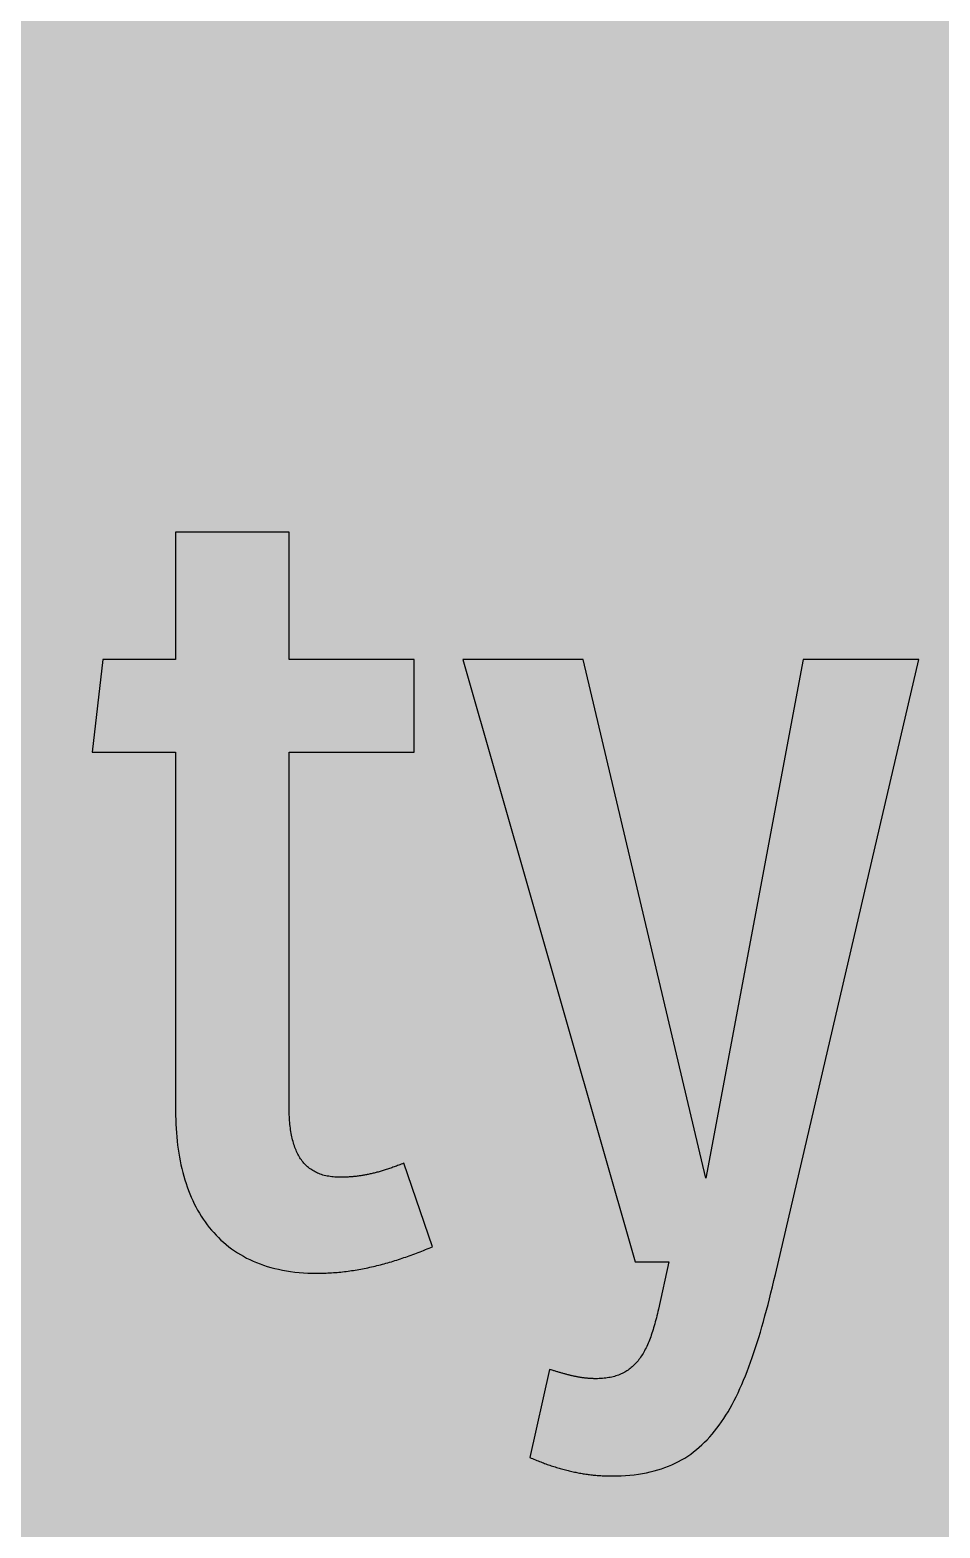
# Model space of a CAD drawing. Header units: millimetres. Extents: x 0 to 212, y 0 to 159.
# Drawn here: x 121.94 to 149.67, y 66.02 to 111.66 of the extents above; entities that cross this region are included whole.
import ezdxf

# ---------------------------------------------------------------- set-up
doc = ezdxf.new("R2010")
doc.units = ezdxf.units.MM

msp = doc.modelspace()

# ---------------------------------------------------------------- hatches: boundary and pattern name
for color, points in [(254, [(14.1633, 0.0536), (13.9878, 0.0533), (13.8125, 0.0559), (13.6373, 0.061), (13.462, 0.0686), (13.2893, 0.0787), (13.114, 0.0914), (12.9413, 0.1041), (12.7686, 0.1219), (12.5959, 0.1397), (12.4231, 0.16), (12.2504, 0.1829), (12.0777, 0.2057), (11.9075, 0.2337), (11.7373, 0.2616), (11.5672, 0.2921), (11.397, 0.3251), (11.2268, 0.3607), (11.0592, 0.3988), (10.8915, 0.4369), (10.7239, 0.4775), (10.5562, 0.5207), (10.3886, 0.5664), (10.2235, 0.6121), (10.0584, 0.6629), (9.8933, 0.7137), (9.7307, 0.7671), (9.5682, 0.8204), (9.4056, 0.8788), (9.2431, 0.9373), (9.083, 0.9982), (8.923, 1.0617), (8.763, 1.1252), (8.6055, 1.1938), (8.4455, 1.2624), (8.2906, 1.331), (8.1331, 1.4046), (7.9781, 1.4783), (7.8232, 1.5545), (7.6708, 1.6332), (7.5184, 1.7145), (7.366, 1.7958), (7.2161, 1.8796), (7.0663, 1.966), (6.919, 2.0523), (6.7716, 2.1438), (6.6243, 2.2352), (6.4795, 2.3266), (6.3348, 2.4232), (6.19, 2.5197), (6.0477, 2.6187), (5.908, 2.7178), (5.7683, 2.8194), (5.6286, 2.9235), (5.4915, 3.0302), (5.3543, 3.1369), (5.2197, 3.2461), (5.0851, 3.3579), (4.953, 3.4722), (4.8209, 3.5865), (4.6914, 3.7033), (4.5644, 3.8202), (4.4348, 3.9395), (4.3104, 4.0615), (4.1859, 4.1859), (4.0615, 4.3104), (3.9395, 4.4348), (3.8202, 4.5618), (3.7033, 4.6914), (3.5865, 4.8209), (3.4722, 4.953), (3.3579, 5.0851), (3.2487, 5.2197), (3.1369, 5.3543), (3.0302, 5.4915), (2.9235, 5.6286), (2.8194, 5.7683), (2.7178, 5.908), (2.6187, 6.0477), (2.5197, 6.19), (2.4232, 6.3348), (2.3266, 6.477), (2.2352, 6.6243), (2.1438, 6.7691), (2.0523, 6.919), (1.966, 7.0663), (1.8796, 7.2161), (1.7958, 7.366), (1.7145, 7.5184), (1.6332, 7.6708), (1.5545, 7.8232), (1.4783, 7.9781), (1.4046, 8.1331), (1.331, 8.2906), (1.2598, 8.4455), (1.1913, 8.603), (1.1252, 8.763), (1.0592, 8.923), (0.9982, 9.083), (0.9373, 9.2431), (0.8763, 9.4056), (0.8204, 9.5682), (0.7645, 9.7307), (0.7112, 9.8933), (0.6604, 10.0584), (0.6121, 10.2235), (0.5639, 10.3911), (0.5207, 10.5562), (0.4775, 10.7239), (0.4343, 10.8915), (0.3962, 11.0592), (0.3607, 11.2268), (0.3251, 11.397), (0.2921, 11.5672), (0.2616, 11.7373), (0.2311, 11.9075), (0.2057, 12.0802), (0.1803, 12.2504), (0.1575, 12.4231), (0.1372, 12.5959), (0.1194, 12.7686), (0.1041, 12.9413), (0.0889, 13.1166), (0.0787, 13.2893), (0.0686, 13.4645), (0.061, 13.6373), (0.0559, 13.8125), (0.0508, 13.9878), (0.0508, 14.163), (0.0522, 144.6925), (0.0508, 144.8664), (0.0559, 145.0416), (0.061, 145.2169), (0.0686, 145.3896), (0.0787, 145.5649), (0.0889, 145.7376), (0.1041, 145.9128), (0.1194, 146.0856), (0.1372, 146.2583), (0.1575, 146.431), (0.1803, 146.6037), (0.2057, 146.7739), (0.2311, 146.9466), (0.2616, 147.1168), (0.2921, 147.287), (0.3251, 147.4572), (0.3607, 147.6248), (0.3962, 147.795), (0.4343, 147.9626), (0.4775, 148.1303), (0.5207, 148.2979), (0.5639, 148.463), (0.6121, 148.6281), (0.6604, 148.7932), (0.7112, 148.9583), (0.7645, 149.1234), (0.8204, 149.286), (0.8763, 149.4485), (0.9373, 149.6111), (0.9982, 149.7711), (1.0592, 149.9311), (1.1252, 150.0911), (1.1913, 150.2486), (1.2598, 150.4061), (1.331, 150.5636), (1.4046, 150.7185), (1.4783, 150.876), (1.5545, 151.0284), (1.6332, 151.1833), (1.7145, 151.3357), (1.7958, 151.4856), (1.8796, 151.638), (1.966, 151.7879), (2.0523, 151.9352), (2.1438, 152.0825), (2.2352, 152.2298), (2.3266, 152.3746), (2.4232, 152.5194), (2.5197, 152.6616), (2.6187, 152.8039), (2.7178, 152.9461), (2.8194, 153.0858), (2.9235, 153.2255), (3.0302, 153.3627), (3.1369, 153.4973), (3.2487, 153.6344), (3.3579, 153.7665), (3.4722, 153.8986), (3.5865, 154.0307), (3.7033, 154.1602), (3.8202, 154.2898), (3.9395, 154.4168), (4.0615, 154.5438), (4.1859, 154.6682), (4.3104, 154.7901), (4.4348, 154.9121), (4.5644, 155.034), (4.6914, 155.1508), (4.8209, 155.2677), (4.953, 155.382), (5.0851, 155.4937), (5.2197, 155.6055), (5.3543, 155.7147), (5.4915, 155.8239), (5.6286, 155.9281), (5.7683, 156.0322), (5.908, 156.1338), (6.0477, 156.2354), (6.19, 156.3345), (6.3348, 156.431), (6.4795, 156.525), (6.6243, 156.6189), (6.7716, 156.7104), (6.919, 156.7993), (7.0663, 156.8882), (7.2161, 156.9745), (7.366, 157.0584), (7.5184, 157.1396), (7.6708, 157.2209), (7.8232, 157.2971), (7.9781, 157.3733), (8.1331, 157.4495), (8.2906, 157.5206), (8.4455, 157.5918), (8.6055, 157.6603), (8.763, 157.7289), (8.923, 157.7924), (9.083, 157.8559), (9.2431, 157.9169), (9.4056, 157.9753), (9.5682, 158.0337), (9.7307, 158.0871), (9.8933, 158.1404), (10.0584, 158.1912), (10.2235, 158.242), (10.3886, 158.2877), (10.5562, 158.3334), (10.7239, 158.3766), (10.8915, 158.4173), (11.0592, 158.4579), (11.2268, 158.4935), (11.397, 158.529), (11.5672, 158.562), (11.7373, 158.5925), (11.9075, 158.6205), (12.0777, 158.6484), (12.2504, 158.6713), (12.4231, 158.6941), (12.5959, 158.7144), (12.7686, 158.7322), (12.9413, 158.75), (13.114, 158.7627), (13.2893, 158.7754), (13.462, 158.7856), (13.6373, 158.7932), (13.8125, 158.7983), (13.9878, 158.8008), (14.163, 158.8033), (197.6078, 158.8036), (197.7822, 158.8008), (197.9574, 158.7983), (198.1327, 158.7932), (198.3054, 158.7856), (198.4807, 158.7754), (198.6534, 158.7627), (198.8287, 158.75), (199.0014, 158.7322), (199.1741, 158.7144), (199.3468, 158.6941), (199.5195, 158.6713), (199.6897, 158.6484), (199.8624, 158.6205), (200.0326, 158.5925), (200.2028, 158.562), (200.373, 158.529), (200.5432, 158.4935), (200.7108, 158.4579), (200.8784, 158.4173), (201.0461, 158.3766), (201.2137, 158.3334), (201.3788, 158.2877), (201.5465, 158.242), (201.7116, 158.1912), (201.8767, 158.1404), (202.0392, 158.0871), (202.2018, 158.0337), (202.3643, 157.9753), (202.5269, 157.9169), (202.6869, 157.8559), (202.8469, 157.7924), (203.007, 157.7289), (203.167, 157.6603), (203.3245, 157.5918), (203.4794, 157.5206), (203.6369, 157.4495), (203.7918, 157.3733), (203.9468, 157.2971), (204.0992, 157.2209), (204.2516, 157.1396), (204.404, 157.0584), (204.5538, 156.9745), (204.7037, 156.8882), (204.8535, 156.7993), (205.0009, 156.7104), (205.1456, 156.6189), (205.293, 156.525), (205.4352, 156.431), (205.58, 156.3345), (205.7222, 156.2354), (205.8619, 156.1338), (206.0016, 156.0322), (206.1413, 155.9281), (206.2785, 155.8239), (206.4156, 155.7147), (206.5503, 155.6055), (206.6849, 155.4937), (206.817, 155.382), (206.949, 155.2677), (207.0786, 155.1508), (207.2081, 155.034), (207.3351, 154.9121), (207.4596, 154.7901), (207.584, 154.6682), (207.7085, 154.5438), (207.8304, 154.4168), (207.9498, 154.2898), (208.0666, 154.1602), (208.1835, 154.0307), (208.2978, 153.8986), (208.4121, 153.7665), (208.5238, 153.6344), (208.6331, 153.4973), (208.7397, 153.3627), (208.8464, 153.2255), (208.9506, 153.0858), (209.0522, 152.9461), (209.1512, 152.8039), (209.2503, 152.6616), (209.3468, 152.5194), (209.4433, 152.3746), (209.5348, 152.2298), (209.6262, 152.0825), (209.7176, 151.9352), (209.804, 151.7879), (209.8904, 151.638), (209.9742, 151.4856), (210.0555, 151.3357), (210.1367, 151.1833), (210.2155, 151.0284), (210.2917, 150.876), (210.3653, 150.7185), (210.439, 150.5636), (210.5076, 150.4061), (210.5762, 150.2486), (210.6447, 150.0911), (210.7082, 149.9311), (210.7717, 149.7711), (210.8327, 149.6111), (210.8911, 149.4485), (210.9495, 149.286), (211.0029, 149.1234), (211.0562, 148.9583), (211.107, 148.7932), (211.1578, 148.6281), (211.2035, 148.463), (211.2493, 148.2979), (211.2924, 148.1303), (211.3331, 147.9626), (211.3712, 147.795), (211.4093, 147.6248), (211.4448, 147.4572), (211.4779, 147.287), (211.5083, 147.1168), (211.5363, 146.9466), (211.5642, 146.7739), (211.5871, 146.6037), (211.6099, 146.431), (211.6303, 146.2583), (211.648, 146.0856), (211.6658, 145.9128), (211.6785, 145.7376), (211.6912, 145.5649), (211.7014, 145.3896), (211.709, 145.2169), (211.7141, 145.0416), (211.7166, 144.8664), (211.7166, 144.6911), (211.7189, 14.1647), (211.7166, 13.9878), (211.7141, 13.8125), (211.709, 13.6373), (211.7014, 13.4645), (211.6912, 13.2893), (211.6785, 13.1166), (211.6658, 12.9413), (211.648, 12.7686), (211.6303, 12.5959), (211.6099, 12.4231), (211.5871, 12.2504), (211.5642, 12.0802), (211.5363, 11.9075), (211.5083, 11.7373), (211.4779, 11.5672), (211.4448, 11.397), (211.4093, 11.2268), (211.3712, 11.0592), (211.3331, 10.8915), (211.2924, 10.7239), (211.2493, 10.5562), (211.2035, 10.3911), (211.1578, 10.2235), (211.107, 10.0584), (211.0562, 9.8933), (211.0029, 9.7307), (210.9495, 9.5682), (210.8911, 9.4056), (210.8327, 9.2431), (210.7717, 9.083), (210.7082, 8.923), (210.6447, 8.763), (210.5762, 8.603), (210.5076, 8.4455), (210.439, 8.2906), (210.3653, 8.1331), (210.2917, 7.9781), (210.2155, 7.8232), (210.1367, 7.6708), (210.0555, 7.5184), (209.9742, 7.366), (209.8904, 7.2161), (209.804, 7.0663), (209.7176, 6.919), (209.6262, 6.7691), (209.5348, 6.6243), (209.4433, 6.477), (209.3468, 6.3348), (209.2503, 6.19), (209.1512, 6.0477), (209.0522, 5.908), (208.9506, 5.7683), (208.8464, 5.6286), (208.7397, 5.4915), (208.6331, 5.3543), (208.5238, 5.2197), (208.4121, 5.0851), (208.2978, 4.953), (208.1835, 4.8209), (208.0666, 4.6914), (207.9498, 4.5618), (207.8304, 4.4348), (207.7085, 4.3104), (207.584, 4.1859), (207.4596, 4.0615), (207.3351, 3.9395), (207.2081, 3.8202), (207.0786, 3.7033), (206.949, 3.5865), (206.817, 3.4722), (206.6849, 3.3579), (206.5503, 3.2461), (206.4156, 3.1369), (206.2785, 3.0302), (206.1413, 2.9235), (206.0016, 2.8194), (205.8619, 2.7178), (205.7222, 2.6187), (205.58, 2.5197), (205.4352, 2.4232), (205.293, 2.3266), (205.1456, 2.2352), (205.0009, 2.1438), (204.8535, 2.0523), (204.7037, 1.966), (204.5538, 1.8796), (204.404, 1.7958), (204.2516, 1.7145), (204.0992, 1.6332), (203.9468, 1.5545), (203.7918, 1.4783), (203.6369, 1.4046), (203.4794, 1.331), (203.3245, 1.2624), (203.167, 1.1938), (203.007, 1.1252), (202.8469, 1.0617), (202.6869, 0.9982), (202.5269, 0.9373), (202.3643, 0.8788), (202.2018, 0.8204), (202.0392, 0.7671), (201.8767, 0.7137), (201.7116, 0.6629), (201.5465, 0.6121), (201.3788, 0.5664), (201.2137, 0.5207), (201.0461, 0.4775), (200.8784, 0.4369), (200.7108, 0.3988), (200.5432, 0.3607), (200.373, 0.3251), (200.2028, 0.2921), (200.0326, 0.2616), (199.8624, 0.2337), (199.6897, 0.2057), (199.5195, 0.1829), (199.3468, 0.16), (199.1741, 0.1397), (199.0014, 0.1219), (198.8287, 0.1041), (198.6534, 0.0914), (198.4807, 0.0787), (198.3054, 0.0686), (198.1327, 0.061), (197.9574, 0.0559), (197.7822, 0.0533), (197.6069, 0.0533)]), (59, [(14.1633, 3.5814), (13.8887, 3.5839), (13.6169, 3.5941), (13.3477, 3.6119), (13.081, 3.6347), (12.8143, 3.6652), (12.5501, 3.7008), (12.2885, 3.7465), (12.0294, 3.7948), (11.7729, 3.8506), (11.5164, 3.9141), (11.2649, 3.9827), (11.016, 4.0564), (10.7671, 4.1351), (10.5232, 4.2215), (10.2819, 4.3129), (10.0432, 4.412), (9.8069, 4.5161), (9.5733, 4.6228), (9.3447, 4.7371), (9.1186, 4.8565), (8.8951, 4.9809), (8.6741, 5.113), (8.4582, 5.2476), (8.2448, 5.3873), (8.0366, 5.5321), (7.8308, 5.682), (7.6276, 5.8369), (7.4295, 5.9969), (7.2365, 6.1595), (7.046, 6.3297), (6.8605, 6.5024), (6.6777, 6.6802), (6.5024, 6.8605), (6.3271, 7.046), (6.1595, 7.2365), (5.9969, 7.432), (5.8369, 7.6302), (5.682, 7.8308), (5.5321, 8.0366), (5.3873, 8.2448), (5.2451, 8.4582), (5.1105, 8.6741), (4.9809, 8.8951), (4.8565, 9.1186), (4.7371, 9.3447), (4.6228, 9.5758), (4.5136, 9.8069), (4.4094, 10.0432), (4.3129, 10.2819), (4.2215, 10.5232), (4.1351, 10.7696), (4.0538, 11.016), (3.9802, 11.2649), (3.9116, 11.5189), (3.8506, 11.7729), (3.7948, 12.0294), (3.744, 12.2911), (3.7008, 12.5527), (3.6627, 12.8143), (3.6322, 13.081), (3.6093, 13.3502), (3.5916, 13.6195), (3.5814, 13.8913), (3.5789, 14.163), (3.58, 144.6925), (3.5814, 144.9654), (3.5916, 145.2347), (3.6093, 145.5064), (3.6322, 145.7731), (3.6627, 146.0398), (3.7008, 146.304), (3.744, 146.5656), (3.7948, 146.8247), (3.8506, 147.0812), (3.9116, 147.3352), (3.9802, 147.5892), (4.0538, 147.8382), (4.1351, 148.0845), (4.2215, 148.3309), (4.3129, 148.5722), (4.4094, 148.811), (4.5136, 149.0472), (4.6228, 149.2783), (4.7371, 149.5095), (4.8565, 149.7355), (4.9809, 149.9591), (5.1105, 150.1775), (5.2451, 150.3959), (5.3873, 150.6093), (5.5321, 150.8176), (5.682, 151.0233), (5.8369, 151.224), (5.9969, 151.4221), (6.1595, 151.6177), (6.3271, 151.8056), (6.5024, 151.9936), (6.6777, 152.1739), (6.8605, 152.3517), (7.046, 152.5245), (7.2365, 152.6946), (7.4295, 152.8572), (7.6276, 153.0172), (7.8308, 153.1722), (8.0366, 153.322), (8.2448, 153.4668), (8.4582, 153.6065), (8.6741, 153.7411), (8.8951, 153.8732), (9.1186, 153.9977), (9.3447, 154.117), (9.5733, 154.2313), (9.8069, 154.3406), (10.0432, 154.4422), (10.2819, 154.5412), (10.5232, 154.6327), (10.7671, 154.719), (11.016, 154.7978), (11.2649, 154.874), (11.5164, 154.9425), (11.7729, 155.0035), (12.0294, 155.0594), (12.2885, 155.1102), (12.5501, 155.1534), (12.8143, 155.1889), (13.081, 155.2194), (13.3477, 155.2448), (13.6169, 155.26), (13.8887, 155.2702), (14.163, 155.2753), (197.6078, 155.2758), (197.8787, 155.2702), (198.1505, 155.26), (198.4197, 155.2448), (198.689, 155.2194), (198.9557, 155.1889), (199.2173, 155.1534), (199.4789, 155.1102), (199.7405, 155.0594), (199.9971, 155.0035), (200.2511, 154.9425), (200.5051, 154.874), (200.754, 154.7978), (201.0004, 154.719), (201.2467, 154.6327), (201.488, 154.5412), (201.7268, 154.4422), (201.963, 154.3406), (202.1942, 154.2313), (202.4253, 154.117), (202.6514, 153.9977), (202.8749, 153.8732), (203.0959, 153.7411), (203.3118, 153.6065), (203.5251, 153.4668), (203.7334, 153.322), (203.9391, 153.1722), (204.1398, 153.0172), (204.3379, 152.8572), (204.5335, 152.6946), (204.724, 152.5245), (204.9094, 152.3517), (205.0898, 152.1739), (205.2676, 151.9936), (205.4403, 151.8056), (205.6105, 151.6177), (205.773, 151.4221), (205.933, 151.224), (206.088, 151.0233), (206.2378, 150.8176), (206.3826, 150.6093), (206.5223, 150.3959), (206.6569, 150.1775), (206.789, 149.9591), (206.9135, 149.7355), (207.0329, 149.5095), (207.1472, 149.2783), (207.2538, 149.0472), (207.358, 148.811), (207.457, 148.5722), (207.5485, 148.3309), (207.6348, 148.0845), (207.7136, 147.8382), (207.7872, 147.5892), (207.8558, 147.3352), (207.9193, 147.0812), (207.9752, 146.8247), (208.0235, 146.5656), (208.0692, 146.304), (208.1047, 146.0398), (208.1352, 145.7731), (208.1581, 145.5064), (208.1759, 145.2347), (208.186, 144.9654), (208.1911, 144.6911), (208.1911, 14.1647), (208.186, 13.8913), (208.1759, 13.6195), (208.1581, 13.3502), (208.1352, 13.081), (208.1047, 12.8143), (208.0692, 12.5527), (208.0235, 12.2911), (207.9752, 12.0294), (207.9193, 11.7729), (207.8558, 11.5189), (207.7872, 11.2649), (207.7136, 11.016), (207.6348, 10.7696), (207.5485, 10.5232), (207.457, 10.2819), (207.358, 10.0432), (207.2538, 9.8069), (207.1472, 9.5758), (207.0329, 9.3447), (206.9135, 9.1186), (206.789, 8.8951), (206.6569, 8.6741), (206.5223, 8.4582), (206.3826, 8.2448), (206.2378, 8.0366), (206.088, 7.8308), (205.933, 7.6302), (205.773, 7.432), (205.6105, 7.2365), (205.4403, 7.046), (205.2676, 6.8605), (205.0898, 6.6802), (204.9094, 6.5024), (204.724, 6.3297), (204.5335, 6.1595), (204.3379, 5.9969), (204.1398, 5.8369), (203.9391, 5.682), (203.7334, 5.5321), (203.5251, 5.3873), (203.3118, 5.2476), (203.0959, 5.113), (202.8749, 4.9809), (202.6514, 4.8565), (202.4253, 4.7371), (202.1942, 4.6228), (201.963, 4.5161), (201.7268, 4.412), (201.488, 4.3129), (201.2467, 4.2215), (201.0004, 4.1351), (200.754, 4.0564), (200.5051, 3.9827), (200.2511, 3.9141), (199.9971, 3.8506), (199.7405, 3.7948), (199.4789, 3.7465), (199.2173, 3.7008), (198.9557, 3.6652), (198.689, 3.6347), (198.4197, 3.6119), (198.1505, 3.5941), (197.8787, 3.5839), (197.6069, 3.5789)]), (254, [(14.1633, 8.8731), (14.0259, 8.8748), (13.8887, 8.8798), (13.7541, 8.8875), (13.622, 8.9002), (13.4874, 8.9154), (13.3553, 8.9332), (13.2258, 8.9535), (13.0962, 8.9789), (12.9667, 9.0068), (12.8397, 9.0373), (12.7127, 9.0729), (12.5882, 9.1084), (12.4663, 9.1491), (12.3419, 9.1923), (12.2225, 9.238), (12.1031, 9.2888), (11.9837, 9.3396), (11.8694, 9.3929), (11.7526, 9.4513), (11.6408, 9.5098), (11.5291, 9.5733), (11.4198, 9.6368), (11.3106, 9.7053), (11.2039, 9.7765), (11.0998, 9.8476), (10.9957, 9.9238), (10.8966, 10), (10.7975, 10.0787), (10.6985, 10.1625), (10.6045, 10.2464), (10.5105, 10.3327), (10.4216, 10.4216), (10.3327, 10.5131), (10.2464, 10.6045), (10.16, 10.701), (10.0787, 10.7975), (10, 10.8966), (9.9212, 10.9982), (9.8476, 11.0998), (9.7739, 11.2039), (9.7053, 11.3106), (9.6368, 11.4198), (9.5707, 11.5291), (9.5098, 11.6408), (9.4488, 11.7551), (9.3929, 11.8694), (9.337, 11.9863), (9.2862, 12.1031), (9.238, 12.2225), (9.1923, 12.3444), (9.1491, 12.4663), (9.1084, 12.5908), (9.0703, 12.7152), (9.0373, 12.8397), (9.0068, 12.9692), (8.9789, 13.0962), (8.9535, 13.2258), (8.9306, 13.3579), (8.9129, 13.4899), (8.8976, 13.622), (8.8849, 13.7566), (8.8773, 13.8913), (8.8722, 14.0259), (8.8697, 14.163), (8.8717, 144.6925), (8.8722, 144.8283), (8.8773, 144.9629), (8.8849, 145.0975), (8.8976, 145.2321), (8.9129, 145.3642), (8.9306, 145.4963), (8.9535, 145.6284), (8.9789, 145.7579), (9.0068, 145.8849), (9.0373, 146.0144), (9.0703, 146.1389), (9.1084, 146.2634), (9.1491, 146.3878), (9.1923, 146.5097), (9.238, 146.6317), (9.2862, 146.751), (9.337, 146.8679), (9.3929, 146.9847), (9.4488, 147.099), (9.5098, 147.2133), (9.5707, 147.3251), (9.6368, 147.4343), (9.7053, 147.5435), (9.7739, 147.6502), (9.8476, 147.7543), (9.9212, 147.8559), (10, 147.9575), (10.0787, 148.0566), (10.16, 148.1531), (10.2464, 148.2496), (10.3327, 148.3411), (10.4216, 148.4325), (10.5105, 148.5214), (10.6045, 148.6078), (10.6985, 148.6916), (10.7975, 148.7754), (10.8966, 148.8542), (10.9957, 148.9304), (11.0998, 149.0066), (11.2039, 149.0777), (11.3106, 149.1488), (11.4198, 149.2174), (11.5291, 149.2809), (11.6408, 149.3444), (11.7526, 149.4028), (11.8694, 149.4612), (11.9837, 149.5146), (12.1031, 149.5679), (12.2225, 149.6162), (12.3419, 149.6619), (12.4663, 149.7051), (12.5882, 149.7457), (12.7127, 149.7813), (12.8397, 149.8168), (12.9667, 149.8473), (13.0962, 149.8752), (13.2258, 149.9006), (13.3553, 149.921), (13.4874, 149.9413), (13.622, 149.9565), (13.7541, 149.9667), (13.8887, 149.9768), (14.0259, 149.9819), (14.163, 149.9819), (197.6078, 149.9842), (197.7441, 149.9819), (197.8787, 149.9768), (198.0133, 149.9667), (198.1479, 149.9565), (198.28, 149.9413), (198.4121, 149.921), (198.5442, 149.9006), (198.6737, 149.8752), (198.8007, 149.8473), (198.9303, 149.8168), (199.0547, 149.7813), (199.1792, 149.7457), (199.3036, 149.7051), (199.4256, 149.6619), (199.5475, 149.6162), (199.6669, 149.5679), (199.7837, 149.5146), (199.9005, 149.4612), (200.0148, 149.4028), (200.1291, 149.3444), (200.2409, 149.2809), (200.3501, 149.2174), (200.4593, 149.1488), (200.566, 149.0777), (200.6702, 149.0066), (200.7718, 148.9304), (200.8734, 148.8542), (200.9724, 148.7754), (201.0689, 148.6916), (201.1655, 148.6078), (201.2569, 148.5214), (201.3483, 148.4325), (201.4372, 148.3411), (201.5236, 148.2496), (201.6074, 148.1531), (201.6912, 148.0566), (201.77, 147.9575), (201.8462, 147.8559), (201.9224, 147.7543), (201.9935, 147.6502), (202.0646, 147.5435), (202.1332, 147.4343), (202.1967, 147.3251), (202.2602, 147.2133), (202.3186, 147.099), (202.377, 146.9847), (202.4304, 146.8679), (202.4812, 146.751), (202.532, 146.6317), (202.5777, 146.5097), (202.6209, 146.3878), (202.6615, 146.2634), (202.6971, 146.1389), (202.7326, 146.0144), (202.7631, 145.8849), (202.7911, 145.7579), (202.8165, 145.6284), (202.8368, 145.4963), (202.8546, 145.3642), (202.8698, 145.2321), (202.8825, 145.0975), (202.8901, 144.9629), (202.8952, 144.8283), (202.8977, 144.6911), (202.8994, 14.1647), (202.8952, 14.0259), (202.8901, 13.8913), (202.8825, 13.7566), (202.8698, 13.622), (202.8546, 13.4899), (202.8368, 13.3579), (202.8165, 13.2258), (202.7911, 13.0962), (202.7631, 12.9692), (202.7326, 12.8397), (202.6971, 12.7152), (202.6615, 12.5908), (202.6209, 12.4663), (202.5777, 12.3444), (202.532, 12.2225), (202.4812, 12.1031), (202.4304, 11.9863), (202.377, 11.8694), (202.3186, 11.7551), (202.2602, 11.6408), (202.1967, 11.5291), (202.1332, 11.4198), (202.0646, 11.3106), (201.9935, 11.2039), (201.9224, 11.0998), (201.8462, 10.9982), (201.77, 10.8966), (201.6912, 10.7975), (201.6074, 10.701), (201.5236, 10.6045), (201.4372, 10.5131), (201.3483, 10.4216), (201.2569, 10.3327), (201.1655, 10.2464), (201.0689, 10.1625), (200.9724, 10.0787), (200.8734, 10), (200.7718, 9.9238), (200.6702, 9.8476), (200.566, 9.7765), (200.4593, 9.7053), (200.3501, 9.6368), (200.2409, 9.5733), (200.1291, 9.5098), (200.0148, 9.4513), (199.9005, 9.3929), (199.7837, 9.3396), (199.6669, 9.2888), (199.5475, 9.238), (199.4256, 9.1923), (199.3036, 9.1491), (199.1792, 9.1084), (199.0547, 9.0729), (198.9303, 9.0373), (198.8007, 9.0068), (198.6737, 8.9789), (198.5442, 8.9535), (198.4121, 8.9332), (198.28, 8.9154), (198.1479, 8.9002), (198.0133, 8.8875), (197.8787, 8.8798), (197.7441, 8.8748), (197.6069, 8.8722)]), (59, [(126.3826, 78.7231), (126.3828, 78.5876), (126.3853, 78.4555), (126.3904, 78.326), (126.398, 78.1964), (126.4056, 78.0669), (126.4158, 77.9399), (126.4285, 77.8129), (126.4437, 77.6884), (126.459, 77.5665), (126.4793, 77.4446), (126.4996, 77.3227), (126.5225, 77.2058), (126.5453, 77.0865), (126.5733, 76.9722), (126.6012, 76.8579), (126.6317, 76.7436), (126.6647, 76.6343), (126.7003, 76.5226), (126.7358, 76.4159), (126.7765, 76.3092), (126.8171, 76.2051), (126.8603, 76.1035), (126.906, 76.0019), (126.9517, 75.9028), (127.0025, 75.8063), (127.0533, 75.7098), (127.1067, 75.6183), (127.1626, 75.5269), (127.221, 75.4355), (127.2819, 75.3491), (127.3429, 75.2627), (127.4089, 75.1815), (127.475, 75.1002), (127.5436, 75.0214), (127.6147, 74.9427), (127.6883, 74.869), (127.7645, 74.7954), (127.8433, 74.7268), (127.922, 74.6582), (128.0058, 74.5922), (128.0897, 74.5287), (128.176, 74.4677), (128.2675, 74.4093), (128.3589, 74.3534), (128.4529, 74.3001), (128.5469, 74.2467), (128.6459, 74.1985), (128.7475, 74.1528), (128.8517, 74.1096), (128.9558, 74.0689), (129.065, 74.0283), (129.1742, 73.9927), (129.286, 73.9597), (129.4028, 73.9292), (129.5197, 73.9038), (129.6391, 73.8784), (129.761, 73.8556), (129.8854, 73.8378), (130.0124, 73.82), (130.142, 73.8073), (130.2741, 73.7972), (130.4087, 73.7895), (130.5458, 73.7845), (130.6855, 73.7819), (130.7414, 73.7819), (130.7973, 73.7845), (130.8532, 73.7845), (130.9091, 73.787), (130.9649, 73.7895), (131.0208, 73.7921), (131.0767, 73.7946), (131.1326, 73.7972), (131.1885, 73.8022), (131.2443, 73.8048), (131.3002, 73.8099), (131.3561, 73.8149), (131.412, 73.82), (131.4679, 73.8276), (131.5237, 73.8327), (131.5796, 73.8403), (131.6355, 73.848), (131.6888, 73.8556), (131.7447, 73.8632), (131.8006, 73.8708), (131.8565, 73.881), (131.9124, 73.8886), (131.9657, 73.8988), (132.0216, 73.9089), (132.0775, 73.9191), (132.1308, 73.9292), (132.1867, 73.9419), (132.2426, 73.9521), (132.2984, 73.9648), (132.3518, 73.9775), (132.4077, 73.9902), (132.4635, 74.0029), (132.5169, 74.0156), (132.5728, 74.0308), (132.6261, 74.0435), (132.682, 74.0588), (132.7379, 74.074), (132.7912, 74.0893), (132.8471, 74.1045), (132.9004, 74.1197), (132.9563, 74.135), (133.0096, 74.1528), (133.0655, 74.1705), (133.1214, 74.1858), (133.1747, 74.2036), (133.2306, 74.2213), (133.284, 74.2391), (133.3398, 74.2594), (133.3932, 74.2772), (133.4491, 74.295), (133.5024, 74.3153), (133.5583, 74.3356), (133.6116, 74.356), (133.6675, 74.3763), (133.7208, 74.3966), (133.7767, 74.4169), (133.8301, 74.4372), (133.8859, 74.4601), (133.9393, 74.4804), (133.9952, 74.5033), (134.0485, 74.5236), (134.1044, 74.5465), (134.1577, 74.5693), (134.2136, 74.5922), (133.332, 77.1356), (133.2941, 77.1195), (133.256, 77.1042), (133.2179, 77.0915), (133.1824, 77.0763), (133.1443, 77.0636), (133.1087, 77.0509), (133.0731, 77.0382), (133.0401, 77.0255), (133.0046, 77.0128), (132.969, 77.0001), (132.936, 76.9874), (132.9004, 76.9772), (132.8674, 76.9645), (132.8344, 76.9544), (132.8014, 76.9442), (132.7683, 76.9341), (132.7379, 76.9239), (132.7048, 76.9137), (132.6744, 76.9036), (132.6413, 76.8934), (132.6109, 76.8858), (132.5804, 76.8756), (132.5499, 76.868), (132.5169, 76.8604), (132.4889, 76.8528), (132.4585, 76.8452), (132.428, 76.8375), (132.3975, 76.8299), (132.3696, 76.8223), (132.3391, 76.8147), (132.3111, 76.8096), (132.2807, 76.802), (132.2527, 76.7969), (132.2222, 76.7893), (132.1943, 76.7842), (132.1664, 76.7791), (132.1384, 76.774), (132.1105, 76.769), (132.0825, 76.7639), (132.0546, 76.7588), (132.0267, 76.7563), (131.9987, 76.7512), (131.9708, 76.7486), (131.9428, 76.7436), (131.9149, 76.741), (131.887, 76.7359), (131.859, 76.7334), (131.8311, 76.7309), (131.8057, 76.7283), (131.7777, 76.7258), (131.7498, 76.7232), (131.7219, 76.7207), (131.6939, 76.7207), (131.6685, 76.7182), (131.6406, 76.7156), (131.6126, 76.7156), (131.5847, 76.7131), (131.5568, 76.7131), (131.5288, 76.7105), (131.5009, 76.7105), (131.4755, 76.7105), (131.4475, 76.7105), (131.4196, 76.7105), (131.3917, 76.7105), (131.3383, 76.7105), (131.2875, 76.7131), (131.2367, 76.7156), (131.1859, 76.7182), (131.1377, 76.7232), (131.0919, 76.7309), (131.0462, 76.7385), (131.0005, 76.7461), (130.9548, 76.7563), (130.9116, 76.7664), (130.8684, 76.7766), (130.8278, 76.7893), (130.7871, 76.8045), (130.749, 76.8198), (130.7084, 76.835), (130.6728, 76.8528), (130.6347, 76.8706), (130.5992, 76.8909), (130.5636, 76.9112), (130.5306, 76.9315), (130.4976, 76.9544), (130.4646, 76.9772), (130.4341, 77.0026), (130.4036, 77.028), (130.3731, 77.056), (130.3452, 77.0814), (130.3172, 77.1119), (130.2918, 77.1398), (130.2639, 77.1728), (130.2385, 77.2033), (130.2156, 77.2363), (130.1902, 77.2693), (130.1699, 77.3049), (130.1471, 77.3405), (130.1267, 77.3786), (130.1064, 77.4167), (130.0861, 77.4548), (130.0683, 77.4954), (130.0505, 77.536), (130.0328, 77.5767), (130.015, 77.6199), (129.9997, 77.663), (129.9845, 77.7088), (129.9718, 77.7545), (129.9591, 77.8002), (129.9464, 77.8485), (129.9337, 77.8967), (129.9235, 77.945), (129.9134, 77.9958), (129.9032, 78.0466), (129.8931, 78.0999), (129.8854, 78.1533), (129.8778, 78.2066), (129.8702, 78.2625), (129.8651, 78.3184), (129.86, 78.3742), (129.855, 78.4327), (129.8499, 78.4911), (129.8473, 78.552), (129.8448, 78.6105), (129.8423, 78.674), (129.8397, 78.7349), (129.8397, 78.7984), (129.8397, 78.8619), (129.8402, 89.6592), (133.6506, 89.6592), (133.6506, 92.48), (129.8402, 92.48), (129.8402, 96.3605), (126.3826, 96.3605), (126.3826, 92.48), (124.1598, 92.48), (123.843, 89.6592), (126.3826, 89.6592)]), (59, [(139.682, 67.6106), (139.8219, 67.6097), (139.9591, 67.6148), (140.0937, 67.6224), (140.2258, 67.6326), (140.3553, 67.6478), (140.4823, 67.6631), (140.6068, 67.6834), (140.7262, 67.7062), (140.8455, 67.7316), (140.9598, 67.7621), (141.0741, 67.7926), (141.1859, 67.8282), (141.2926, 67.8663), (141.3993, 67.9069), (141.5034, 67.9501), (141.605, 67.9983), (141.7041, 68.0466), (141.8006, 68.0999), (141.8946, 68.1558), (141.9885, 68.2168), (142.0774, 68.2777), (142.1663, 68.3438), (142.2527, 68.4098), (142.3365, 68.4809), (142.4203, 68.5546), (142.5016, 68.6333), (142.5804, 68.7121), (142.6566, 68.7959), (142.7328, 68.8823), (142.8064, 68.9712), (142.8775, 69.0626), (142.9487, 69.1566), (143.0172, 69.2556), (143.0858, 69.3547), (143.1519, 69.4588), (143.2179, 69.5655), (143.2814, 69.6747), (143.3424, 69.789), (143.4033, 69.9033), (143.4643, 70.0227), (143.5227, 70.1446), (143.5786, 70.2691), (143.6345, 70.3961), (143.6903, 70.5256), (143.7462, 70.6577), (143.7996, 70.7949), (143.8504, 70.9346), (143.9037, 71.0768), (143.9545, 71.2216), (144.0053, 71.3689), (144.0536, 71.5213), (144.1018, 71.6737), (144.1501, 71.8312), (144.1983, 71.9912), (144.2466, 72.1538), (144.2923, 72.3189), (144.338, 72.4865), (144.3863, 72.6592), (144.432, 72.832), (144.4752, 73.0098), (144.5209, 73.1901), (144.5666, 73.373), (144.6098, 73.5584), (144.6555, 73.7464), (149.0306, 92.48), (145.5028, 92.48), (142.5402, 76.6766), (138.8001, 92.48), (135.1319, 92.48), (140.3876, 74.137), (141.4117, 74.137), (141.0931, 72.6899), (141.0767, 72.6211), (141.0614, 72.5551), (141.0462, 72.4891), (141.031, 72.4256), (141.0157, 72.3646), (140.9979, 72.3011), (140.9827, 72.2427), (140.9649, 72.1817), (140.9471, 72.1233), (140.9319, 72.0674), (140.9141, 72.0115), (140.8963, 71.9557), (140.876, 71.9023), (140.8582, 71.849), (140.8379, 71.7982), (140.8201, 71.7474), (140.7998, 71.6991), (140.7795, 71.6509), (140.7592, 71.6026), (140.7363, 71.5569), (140.716, 71.5112), (140.6931, 71.468), (140.6703, 71.4248), (140.6474, 71.3842), (140.6246, 71.3435), (140.5992, 71.3029), (140.5763, 71.2648), (140.5509, 71.2267), (140.5255, 71.1911), (140.4976, 71.1556), (140.4722, 71.12), (140.4442, 71.087), (140.4163, 71.0565), (140.3883, 71.0235), (140.3579, 70.9955), (140.3274, 70.9651), (140.2969, 70.9371), (140.2664, 70.9117), (140.2359, 70.8838), (140.2029, 70.8609), (140.1699, 70.8355), (140.1343, 70.8127), (140.1013, 70.7923), (140.0658, 70.772), (140.0302, 70.7517), (139.9921, 70.7339), (139.954, 70.7161), (139.9159, 70.6984), (139.8778, 70.6831), (139.8372, 70.6704), (139.7965, 70.6552), (139.7559, 70.6425), (139.7127, 70.6323), (139.6695, 70.6222), (139.6263, 70.612), (139.5806, 70.6044), (139.5349, 70.5968), (139.4866, 70.5891), (139.4409, 70.5841), (139.3927, 70.579), (139.3419, 70.5764), (139.2911, 70.5739), (139.2403, 70.5714), (139.1869, 70.5714), (139.1666, 70.5714), (139.1437, 70.5714), (139.1234, 70.5714), (139.1031, 70.5739), (139.0802, 70.5739), (139.0599, 70.5739), (139.0396, 70.5764), (139.0193, 70.5764), (138.9964, 70.579), (138.9761, 70.579), (138.9558, 70.5815), (138.9355, 70.5841), (138.9151, 70.5841), (138.8948, 70.5866), (138.8745, 70.5891), (138.8516, 70.5917), (138.8313, 70.5942), (138.811, 70.5968), (138.7907, 70.5993), (138.7704, 70.6018), (138.75, 70.6044), (138.7297, 70.6069), (138.7094, 70.612), (138.6891, 70.6145), (138.6662, 70.6196), (138.6459, 70.6222), (138.6256, 70.6247), (138.6053, 70.6298), (138.5849, 70.6349), (138.5621, 70.6374), (138.5418, 70.6425), (138.5214, 70.6476), (138.5011, 70.6526), (138.4783, 70.6552), (138.4579, 70.6603), (138.4351, 70.6653), (138.4148, 70.6704), (138.3919, 70.6755), (138.3716, 70.6831), (138.3487, 70.6882), (138.3284, 70.6933), (138.3055, 70.6984), (138.2827, 70.706), (138.2598, 70.7111), (138.2395, 70.7161), (138.2166, 70.7238), (138.1938, 70.7288), (138.1709, 70.7365), (138.1481, 70.7415), (138.1227, 70.7492), (138.0998, 70.7568), (138.0769, 70.7619), (138.0515, 70.7695), (138.0287, 70.7771), (138.0033, 70.7847), (137.9804, 70.7923), (137.955, 70.8), (137.9296, 70.8076), (137.9042, 70.8152), (137.8814, 70.8228), (137.8534, 70.8304), (137.828, 70.8381), (137.8026, 70.8457), (137.7772, 70.8533), (137.1783, 68.174), (137.2184, 68.1558), (137.2591, 68.138), (137.2997, 68.1203), (137.3429, 68.1025), (137.3835, 68.0847), (137.4242, 68.0695), (137.4648, 68.0542), (137.5054, 68.0364), (137.5461, 68.0212), (137.5867, 68.006), (137.6248, 67.9907), (137.6655, 67.978), (137.7061, 67.9628), (137.7467, 67.9475), (137.7874, 67.9348), (137.8255, 67.9221), (137.8661, 67.9094), (137.9068, 67.8942), (137.9449, 67.884), (137.9855, 67.8713), (138.0236, 67.8586), (138.0642, 67.8459), (138.1023, 67.8358), (138.143, 67.8256), (138.1811, 67.8129), (138.2217, 67.8028), (138.2598, 67.7926), (138.3005, 67.7824), (138.3386, 67.7723), (138.3767, 67.7647), (138.4173, 67.7545), (138.4554, 67.7469), (138.4935, 67.7367), (138.5316, 67.7291), (138.5722, 67.7215), (138.6103, 67.7139), (138.6484, 67.7062), (138.6865, 67.6986), (138.7246, 67.691), (138.7653, 67.6859), (138.8034, 67.6783), (138.8415, 67.6732), (138.8796, 67.6681), (138.9177, 67.6631), (138.9558, 67.658), (138.9939, 67.6529), (139.032, 67.6478), (139.0701, 67.6427), (139.1082, 67.6377), (139.1463, 67.6351), (139.1869, 67.6326), (139.225, 67.6275), (139.2631, 67.625), (139.3012, 67.6224), (139.3393, 67.6199), (139.3774, 67.6173), (139.4155, 67.6148), (139.4536, 67.6148), (139.4917, 67.6123), (139.5273, 67.6123), (139.5654, 67.6097), (139.6035, 67.6097), (139.6416, 67.6097), (139.6797, 67.6097)])]:
    msp.add_hatch(color=color).paths.add_polyline_path(points)

# ---------------------------------------------------------------- linework, layer by layer
at = {"color": 59}
for points in [[(126.3826, 78.7231), (126.3828, 78.5876), (126.3853, 78.4555), (126.3904, 78.326), (126.398, 78.1964), (126.4056, 78.0669), (126.4158, 77.9399), (126.4285, 77.8129), (126.4437, 77.6884), (126.459, 77.5665), (126.4793, 77.4446), (126.4996, 77.3227), (126.5225, 77.2058), (126.5453, 77.0865), (126.5733, 76.9722), (126.6012, 76.8579), (126.6317, 76.7436), (126.6647, 76.6343), (126.7003, 76.5226), (126.7358, 76.4159), (126.7765, 76.3092), (126.8171, 76.2051), (126.8603, 76.1035), (126.906, 76.0019), (126.9517, 75.9028), (127.0025, 75.8063), (127.0533, 75.7098), (127.1067, 75.6183), (127.1626, 75.5269), (127.221, 75.4355), (127.2819, 75.3491), (127.3429, 75.2627), (127.4089, 75.1815), (127.475, 75.1002), (127.5436, 75.0214), (127.6147, 74.9427), (127.6883, 74.869), (127.7645, 74.7954), (127.8433, 74.7268), (127.922, 74.6582), (128.0058, 74.5922), (128.0897, 74.5287), (128.176, 74.4677), (128.2675, 74.4093), (128.3589, 74.3534), (128.4529, 74.3001), (128.5469, 74.2467), (128.6459, 74.1985), (128.7475, 74.1528), (128.8517, 74.1096), (128.9558, 74.0689), (129.065, 74.0283), (129.1742, 73.9927), (129.286, 73.9597), (129.4028, 73.9292), (129.5197, 73.9038), (129.6391, 73.8784), (129.761, 73.8556), (129.8854, 73.8378), (130.0124, 73.82), (130.142, 73.8073), (130.2741, 73.7972), (130.4087, 73.7895), (130.5458, 73.7845), (130.6855, 73.7819), (130.7414, 73.7819), (130.7973, 73.7845), (130.8532, 73.7845), (130.9091, 73.787), (130.9649, 73.7895), (131.0208, 73.7921), (131.0767, 73.7946), (131.1326, 73.7972), (131.1885, 73.8022), (131.2443, 73.8048), (131.3002, 73.8099), (131.3561, 73.8149), (131.412, 73.82), (131.4679, 73.8276), (131.5237, 73.8327), (131.5796, 73.8403), (131.6355, 73.848), (131.6888, 73.8556), (131.7447, 73.8632), (131.8006, 73.8708), (131.8565, 73.881), (131.9124, 73.8886), (131.9657, 73.8988), (132.0216, 73.9089), (132.0775, 73.9191), (132.1308, 73.9292), (132.1867, 73.9419), (132.2426, 73.9521), (132.2984, 73.9648), (132.3518, 73.9775), (132.4077, 73.9902), (132.4635, 74.0029), (132.5169, 74.0156), (132.5728, 74.0308), (132.6261, 74.0435), (132.682, 74.0588), (132.7379, 74.074), (132.7912, 74.0893), (132.8471, 74.1045), (132.9004, 74.1197), (132.9563, 74.135), (133.0096, 74.1528), (133.0655, 74.1705), (133.1214, 74.1858), (133.1747, 74.2036), (133.2306, 74.2213), (133.284, 74.2391), (133.3398, 74.2594), (133.3932, 74.2772), (133.4491, 74.295), (133.5024, 74.3153), (133.5583, 74.3356), (133.6116, 74.356), (133.6675, 74.3763), (133.7208, 74.3966), (133.7767, 74.4169), (133.8301, 74.4372), (133.8859, 74.4601), (133.9393, 74.4804), (133.9952, 74.5033), (134.0485, 74.5236), (134.1044, 74.5465), (134.1577, 74.5693), (134.2136, 74.5922), (133.332, 77.1356), (133.2941, 77.1195), (133.256, 77.1042), (133.2179, 77.0915), (133.1824, 77.0763), (133.1443, 77.0636), (133.1087, 77.0509), (133.0731, 77.0382), (133.0401, 77.0255), (133.0046, 77.0128), (132.969, 77.0001), (132.936, 76.9874), (132.9004, 76.9772), (132.8674, 76.9645), (132.8344, 76.9544), (132.8014, 76.9442), (132.7683, 76.9341), (132.7379, 76.9239), (132.7048, 76.9137), (132.6744, 76.9036), (132.6413, 76.8934), (132.6109, 76.8858), (132.5804, 76.8756), (132.5499, 76.868), (132.5169, 76.8604), (132.4889, 76.8528), (132.4585, 76.8452), (132.428, 76.8375), (132.3975, 76.8299), (132.3696, 76.8223), (132.3391, 76.8147), (132.3111, 76.8096), (132.2807, 76.802), (132.2527, 76.7969), (132.2222, 76.7893), (132.1943, 76.7842), (132.1664, 76.7791), (132.1384, 76.774), (132.1105, 76.769), (132.0825, 76.7639), (132.0546, 76.7588), (132.0267, 76.7563), (131.9987, 76.7512), (131.9708, 76.7486), (131.9428, 76.7436), (131.9149, 76.741), (131.887, 76.7359), (131.859, 76.7334), (131.8311, 76.7309), (131.8057, 76.7283), (131.7777, 76.7258), (131.7498, 76.7232), (131.7219, 76.7207), (131.6939, 76.7207), (131.6685, 76.7182), (131.6406, 76.7156), (131.6126, 76.7156), (131.5847, 76.7131), (131.5568, 76.7131), (131.5288, 76.7105), (131.5009, 76.7105), (131.4755, 76.7105), (131.4475, 76.7105), (131.4196, 76.7105), (131.3917, 76.7105), (131.3383, 76.7105), (131.2875, 76.7131), (131.2367, 76.7156), (131.1859, 76.7182), (131.1377, 76.7232), (131.0919, 76.7309), (131.0462, 76.7385), (131.0005, 76.7461), (130.9548, 76.7563), (130.9116, 76.7664), (130.8684, 76.7766), (130.8278, 76.7893), (130.7871, 76.8045), (130.749, 76.8198), (130.7084, 76.835), (130.6728, 76.8528), (130.6347, 76.8706), (130.5992, 76.8909), (130.5636, 76.9112), (130.5306, 76.9315), (130.4976, 76.9544), (130.4646, 76.9772), (130.4341, 77.0026), (130.4036, 77.028), (130.3731, 77.056), (130.3452, 77.0814), (130.3172, 77.1119), (130.2918, 77.1398), (130.2639, 77.1728), (130.2385, 77.2033), (130.2156, 77.2363), (130.1902, 77.2693), (130.1699, 77.3049), (130.1471, 77.3405), (130.1267, 77.3786), (130.1064, 77.4167), (130.0861, 77.4548), (130.0683, 77.4954), (130.0505, 77.536), (130.0328, 77.5767), (130.015, 77.6199), (129.9997, 77.663), (129.9845, 77.7088), (129.9718, 77.7545), (129.9591, 77.8002), (129.9464, 77.8485), (129.9337, 77.8967), (129.9235, 77.945), (129.9134, 77.9958), (129.9032, 78.0466), (129.8931, 78.0999), (129.8854, 78.1533), (129.8778, 78.2066), (129.8702, 78.2625), (129.8651, 78.3184), (129.86, 78.3742), (129.855, 78.4327), (129.8499, 78.4911), (129.8473, 78.552), (129.8448, 78.6105), (129.8423, 78.674), (129.8397, 78.7349), (129.8397, 78.7984), (129.8397, 78.8619), (129.8402, 89.6592), (133.6506, 89.6592), (133.6506, 92.48), (129.8402, 92.48), (129.8402, 96.3605), (126.3826, 96.3605), (126.3826, 92.48), (124.1598, 92.48), (123.843, 89.6592), (126.3826, 89.6592), (126.3826, 78.7231)], [(139.682, 67.6106), (139.8219, 67.6097), (139.9591, 67.6148), (140.0937, 67.6224), (140.2258, 67.6326), (140.3553, 67.6478), (140.4823, 67.6631), (140.6068, 67.6834), (140.7262, 67.7062), (140.8455, 67.7316), (140.9598, 67.7621), (141.0741, 67.7926), (141.1859, 67.8282), (141.2926, 67.8663), (141.3993, 67.9069), (141.5034, 67.9501), (141.605, 67.9983), (141.7041, 68.0466), (141.8006, 68.0999), (141.8946, 68.1558), (141.9885, 68.2168), (142.0774, 68.2777), (142.1663, 68.3438), (142.2527, 68.4098), (142.3365, 68.4809), (142.4203, 68.5546), (142.5016, 68.6333), (142.5804, 68.7121), (142.6566, 68.7959), (142.7328, 68.8823), (142.8064, 68.9712), (142.8775, 69.0626), (142.9487, 69.1566), (143.0172, 69.2556), (143.0858, 69.3547), (143.1519, 69.4588), (143.2179, 69.5655), (143.2814, 69.6747), (143.3424, 69.789), (143.4033, 69.9033), (143.4643, 70.0227), (143.5227, 70.1446), (143.5786, 70.2691), (143.6345, 70.3961), (143.6903, 70.5256), (143.7462, 70.6577), (143.7996, 70.7949), (143.8504, 70.9346), (143.9037, 71.0768), (143.9545, 71.2216), (144.0053, 71.3689), (144.0536, 71.5213), (144.1018, 71.6737), (144.1501, 71.8312), (144.1983, 71.9912), (144.2466, 72.1538), (144.2923, 72.3189), (144.338, 72.4865), (144.3863, 72.6592), (144.432, 72.832), (144.4752, 73.0098), (144.5209, 73.1901), (144.5666, 73.373), (144.6098, 73.5584), (144.6555, 73.7464), (149.0306, 92.48), (145.5028, 92.48), (142.5402, 76.6766), (138.8001, 92.48), (135.1319, 92.48), (140.3876, 74.137), (141.4117, 74.137), (141.0931, 72.6899), (141.0767, 72.6211), (141.0614, 72.5551), (141.0462, 72.4891), (141.031, 72.4256), (141.0157, 72.3646), (140.9979, 72.3011), (140.9827, 72.2427), (140.9649, 72.1817), (140.9471, 72.1233), (140.9319, 72.0674), (140.9141, 72.0115), (140.8963, 71.9557), (140.876, 71.9023), (140.8582, 71.849), (140.8379, 71.7982), (140.8201, 71.7474), (140.7998, 71.6991), (140.7795, 71.6509), (140.7592, 71.6026), (140.7363, 71.5569), (140.716, 71.5112), (140.6931, 71.468), (140.6703, 71.4248), (140.6474, 71.3842), (140.6246, 71.3435), (140.5992, 71.3029), (140.5763, 71.2648), (140.5509, 71.2267), (140.5255, 71.1911), (140.4976, 71.1556), (140.4722, 71.12), (140.4442, 71.087), (140.4163, 71.0565), (140.3883, 71.0235), (140.3579, 70.9955), (140.3274, 70.9651), (140.2969, 70.9371), (140.2664, 70.9117), (140.2359, 70.8838), (140.2029, 70.8609), (140.1699, 70.8355), (140.1343, 70.8127), (140.1013, 70.7923), (140.0658, 70.772), (140.0302, 70.7517), (139.9921, 70.7339), (139.954, 70.7161), (139.9159, 70.6984), (139.8778, 70.6831), (139.8372, 70.6704), (139.7965, 70.6552), (139.7559, 70.6425), (139.7127, 70.6323), (139.6695, 70.6222), (139.6263, 70.612), (139.5806, 70.6044), (139.5349, 70.5968), (139.4866, 70.5891), (139.4409, 70.5841), (139.3927, 70.579), (139.3419, 70.5764), (139.2911, 70.5739), (139.2403, 70.5714), (139.1869, 70.5714), (139.1666, 70.5714), (139.1437, 70.5714), (139.1234, 70.5714), (139.1031, 70.5739), (139.0802, 70.5739), (139.0599, 70.5739), (139.0396, 70.5764), (139.0193, 70.5764), (138.9964, 70.579), (138.9761, 70.579), (138.9558, 70.5815), (138.9355, 70.5841), (138.9151, 70.5841), (138.8948, 70.5866), (138.8745, 70.5891), (138.8516, 70.5917), (138.8313, 70.5942), (138.811, 70.5968), (138.7907, 70.5993), (138.7704, 70.6018), (138.75, 70.6044), (138.7297, 70.6069), (138.7094, 70.612), (138.6891, 70.6145), (138.6662, 70.6196), (138.6459, 70.6222), (138.6256, 70.6247), (138.6053, 70.6298), (138.5849, 70.6349), (138.5621, 70.6374), (138.5418, 70.6425), (138.5214, 70.6476), (138.5011, 70.6526), (138.4783, 70.6552), (138.4579, 70.6603), (138.4351, 70.6653), (138.4148, 70.6704), (138.3919, 70.6755), (138.3716, 70.6831), (138.3487, 70.6882), (138.3284, 70.6933), (138.3055, 70.6984), (138.2827, 70.706), (138.2598, 70.7111), (138.2395, 70.7161), (138.2166, 70.7238), (138.1938, 70.7288), (138.1709, 70.7365), (138.1481, 70.7415), (138.1227, 70.7492), (138.0998, 70.7568), (138.0769, 70.7619), (138.0515, 70.7695), (138.0287, 70.7771), (138.0033, 70.7847), (137.9804, 70.7923), (137.955, 70.8), (137.9296, 70.8076), (137.9042, 70.8152), (137.8814, 70.8228), (137.8534, 70.8304), (137.828, 70.8381), (137.8026, 70.8457), (137.7772, 70.8533), (137.1783, 68.174), (137.2184, 68.1558), (137.2591, 68.138), (137.2997, 68.1203), (137.3429, 68.1025), (137.3835, 68.0847), (137.4242, 68.0695), (137.4648, 68.0542), (137.5054, 68.0364), (137.5461, 68.0212), (137.5867, 68.006), (137.6248, 67.9907), (137.6655, 67.978), (137.7061, 67.9628), (137.7467, 67.9475), (137.7874, 67.9348), (137.8255, 67.9221), (137.8661, 67.9094), (137.9068, 67.8942), (137.9449, 67.884), (137.9855, 67.8713), (138.0236, 67.8586), (138.0642, 67.8459), (138.1023, 67.8358), (138.143, 67.8256), (138.1811, 67.8129), (138.2217, 67.8028), (138.2598, 67.7926), (138.3005, 67.7824), (138.3386, 67.7723), (138.3767, 67.7647), (138.4173, 67.7545), (138.4554, 67.7469), (138.4935, 67.7367), (138.5316, 67.7291), (138.5722, 67.7215), (138.6103, 67.7139), (138.6484, 67.7062), (138.6865, 67.6986), (138.7246, 67.691), (138.7653, 67.6859), (138.8034, 67.6783), (138.8415, 67.6732), (138.8796, 67.6681), (138.9177, 67.6631), (138.9558, 67.658), (138.9939, 67.6529), (139.032, 67.6478), (139.0701, 67.6427), (139.1082, 67.6377), (139.1463, 67.6351), (139.1869, 67.6326), (139.225, 67.6275), (139.2631, 67.625), (139.3012, 67.6224), (139.3393, 67.6199), (139.3774, 67.6173), (139.4155, 67.6148), (139.4536, 67.6148), (139.4917, 67.6123), (139.5273, 67.6123), (139.5654, 67.6097), (139.6035, 67.6097), (139.6416, 67.6097), (139.6797, 67.6097), (139.682, 67.6106)]]:
    msp.add_lwpolyline(points, dxfattribs=at)

doc.saveas('drawing.dxf')
